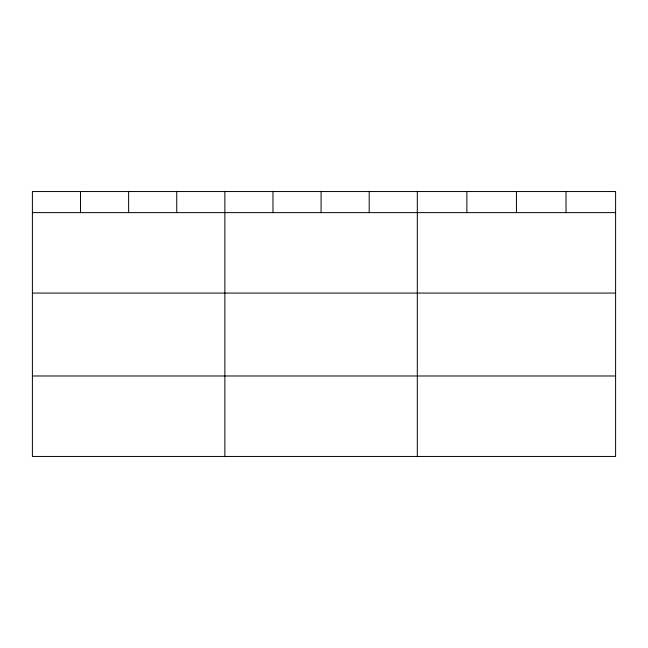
<?xml version="1.0" encoding="UTF-8"?>
<svg xmlns="http://www.w3.org/2000/svg" width="648" height="648" viewBox="0 0 648 648"><rect width="100%" height="100%" fill="white"/><g stroke="black" fill="none" stroke-linecap="round" stroke-linejoin="round"><path stroke-width="0.97" d="M32.4 212.625L615.6 212.625M32.4 293.082L615.6 293.082M32.4 375.986L615.6 375.986M566.028 191.549L566.028 212.625M516.456 191.549L516.456 212.625M466.884 191.549L466.884 212.625M417.312 191.549L417.312 456.451M369.198 191.549L369.198 212.625M321.084 191.549L321.084 212.625M272.97 191.549L272.97 212.625M224.856 191.549L224.856 456.451M176.742 191.549L176.742 212.625M128.628 191.549L128.628 212.625M80.514 191.549L80.514 212.625M615.6 191.549L32.4 191.549L32.4 456.451L615.6 456.451L615.6 191.549"/></g></svg>
